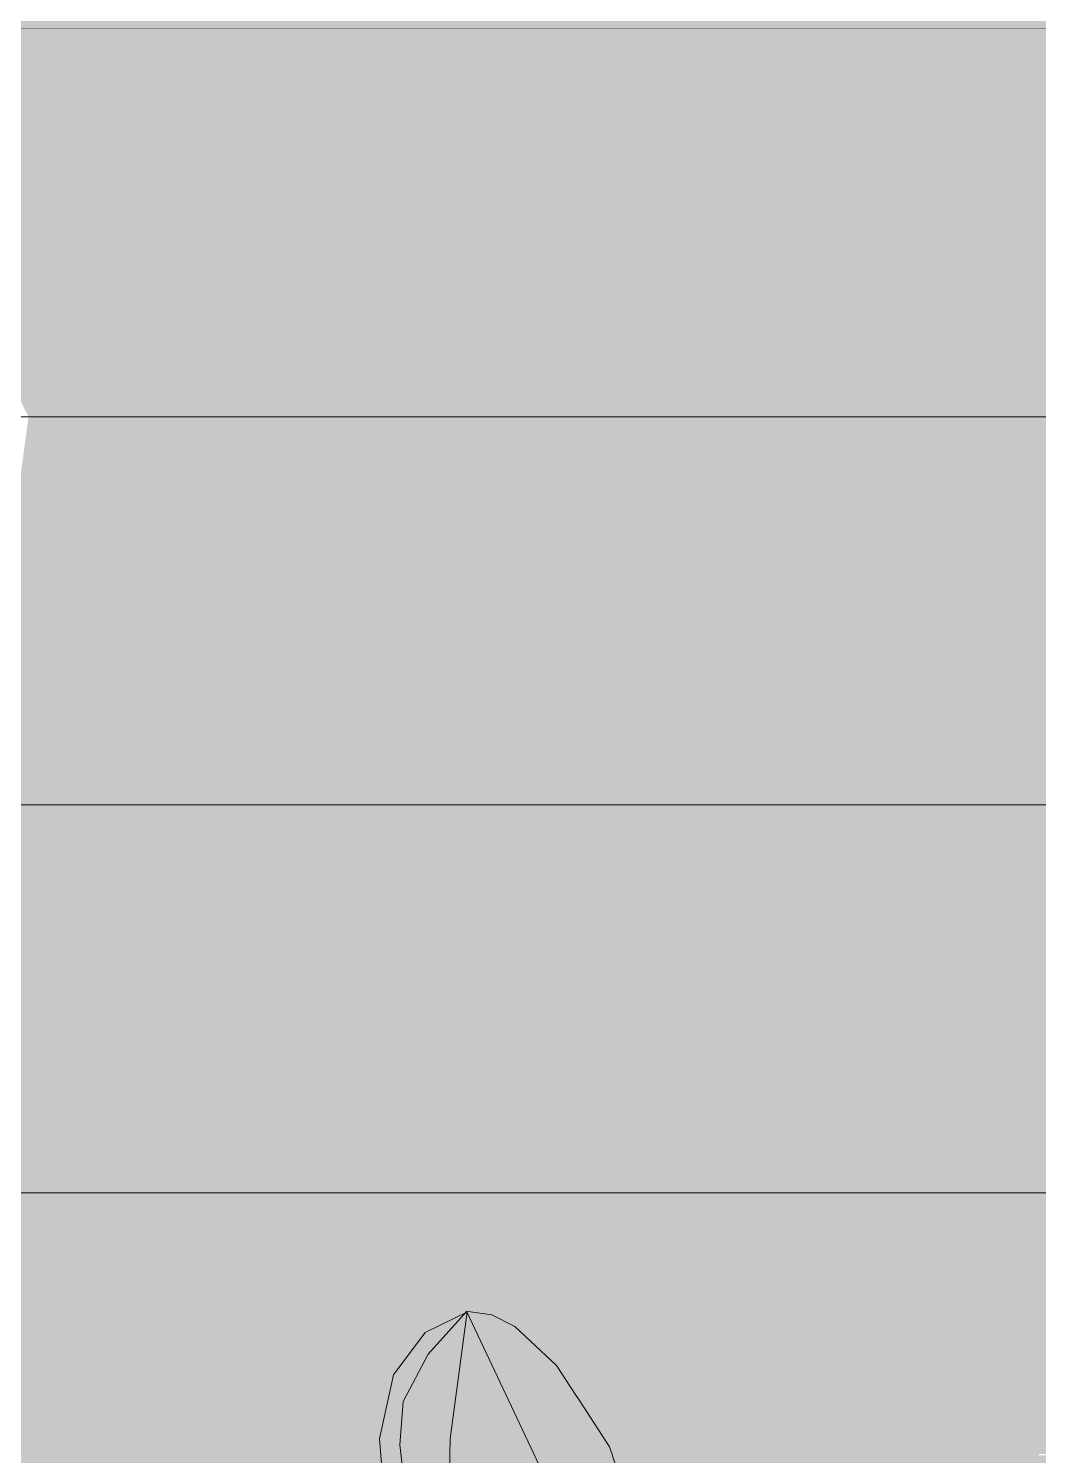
# Model space of a CAD drawing. Header units: centimetres. Extents: x -4381 to 5639, y -3920 to 4826.
# Drawn here: x 165.363 to 166.664, y 7.218 to 9.056 of the extents above; entities that cross this region are included whole.
import ezdxf
from ezdxf.xclip import XClip

# ---------------------------------------------------------------- set-up
doc = ezdxf.new("R2010")
doc.units = ezdxf.units.CM
doc.header["$MEASUREMENT"] = 0
doc.header["$XCLIPFRAME"] = 0
doc.set_wipeout_variables(frame=1)
doc.linetypes.add('Wipeout_Contour', pattern=[100, 0, -100])
for name, color, linetype in [('0- SITE', 7, 'Continuous'), ('Drawing & Figure', 7, 'Continuous'), ('Mur de clôture', 7, 'Continuous'), ('Structural - Bearing', 7, 'Continuous')]:
    doc.layers.add(name, color=color, linetype=linetype)
for name, color, linetype, lineweight in [('0- SITE_Pen_No__1', 7, 'Continuous', 5), ('00-TREES_Pen_No__7', 7, 'Continuous', 5), ('0_Pen_No__2', 8, 'Continuous', 5)]:
    doc.layers.add(name, color=color, linetype=linetype, lineweight=lineweight)
for name, color, linetype, lineweight, true_color in [('0- SITE_Pen_No__178', 7, 'Continuous', 5, 0xbda888), ('0- SITE_Pen_No__184', 7, 'Continuous', 5, 0xc5d295), ('00-TREES_Pen_No__181', 7, 'Continuous', 5, 0xddeaa8), ('00-TREES_Pen_No__184', 7, 'Continuous', 5, 0xc5d295), ('Mur de clôture_Pen_No__178', 7, 'Continuous', 5, 0xbda888), ('MURS CLOTURE_Pen_No__185', 7, 'Continuous', 5, 0xbce39b), ('Structural - Bearing_Pen_No__178', 7, 'Continuous', 5, 0xbda888)]:
    doc.layers.add(name, color=color, linetype=linetype, lineweight=lineweight, true_color=true_color)

# ---------------------------------------------------------------- blocks, each defined once
blk = doc.blocks.new('Drawing_15_15', base_point=(-267.6734, 10.6179))
at = {"color": 254, "linetype": 'Wipeout_Contour', "lineweight": 0, "ltscale": 497.519377}
blk.add_wipeout([(165.7736, 9.0562), (165.5222, 8.5562), (165.6776, 8.5562)], dxfattribs=at).dxf.layer = '0- SITE'
at = {"color": 254, "linetype": 'Wipeout_Contour', "lineweight": 0, "ltscale": 499.919115}
blk.add_wipeout([(166.2787, 9.0562), (166.3838, 8.5562), (166.5241, 8.5562)], dxfattribs=at).dxf.layer = '0- SITE'
at = {"color": 254, "linetype": 'Wipeout_Contour', "lineweight": 0, "ltscale": 500.971906}
blk.add_wipeout([(166.6639, 8.5562), (166.6207, 8.0562), (166.8197, 8.0562)], dxfattribs=at).dxf.layer = '0- SITE'
at = {"color": 254, "linetype": 'Wipeout_Contour', "lineweight": 0, "ltscale": 496.868924}
blk.add_wipeout([(165.4217, 7.2179), (165.6388, 7.2179), (165.5826, 7.5562)], dxfattribs=at).dxf.layer = '0- SITE'
at = {"color": 254, "linetype": 'Wipeout_Contour', "lineweight": 0, "ltscale": 497.875283}
blk.add_wipeout([(165.7326, 7.2179), (165.9497, 7.2179), (165.8727, 7.5562)], dxfattribs=at).dxf.layer = '0- SITE'
at = {"color": 254, "linetype": 'Wipeout_Contour', "lineweight": 0, "ltscale": 498.881241}
blk.add_wipeout([(166.0434, 7.2179), (166.2603, 7.2179), (166.1627, 7.5562)], dxfattribs=at).dxf.layer = '0- SITE'
at = {"color": 254, "linetype": 'Wipeout_Contour', "lineweight": 0, "ltscale": 499.886573}
blk.add_wipeout([(166.354, 7.2179), (166.5707, 7.2179), (166.4524, 7.5562)], dxfattribs=at).dxf.layer = '0- SITE'
at = {"layer": '0- SITE_Pen_No__178', "linetype": 'Continuous', "ltscale": 10}
for points in [[(165.7736, 9.0562), (165.5222, 8.5562), (165.6776, 8.5562)], [(166.2787, 9.0562), (166.3838, 8.5562), (166.5241, 8.5562)]]:
    blk.add_hatch(color=256, dxfattribs=at).paths.add_polyline_path(points)
at = {"layer": '0- SITE_Pen_No__184', "linetype": 'Continuous', "ltscale": 10}
for points in [[(166.6639, 8.5562), (166.6207, 8.0562), (166.8197, 8.0562)], [(165.4217, 7.2179), (165.6388, 7.2179), (165.5826, 7.5562)], [(165.7326, 7.2179), (165.9497, 7.2179), (165.8727, 7.5562)], [(166.0434, 7.2179), (166.2603, 7.2179), (166.1627, 7.5562)], [(166.354, 7.2179), (166.5707, 7.2179), (166.4524, 7.5562)]]:
    blk.add_hatch(color=256, dxfattribs=at).paths.add_polyline_path(points)
at = {"color": 254, "linetype": 'Wipeout_Contour', "lineweight": 0, "ltscale": 662.718697}
blk.add_wipeout([(165.2924, 7.5562), (165.3279, 7.2179), (165.4217, 7.2179), (165.5826, 7.5562)], dxfattribs=at).dxf.layer = '0- SITE'
at = {"layer": '0- SITE_Pen_No__184', "linetype": 'Continuous', "ltscale": 10}
blk.add_hatch(color=256, dxfattribs=at).paths.add_polyline_path([(165.2924, 7.5562), (165.3279, 7.2179), (165.4217, 7.2179), (165.5826, 7.5562)])
at = {"color": 254, "linetype": 'Wipeout_Contour', "lineweight": 0, "ltscale": 663.776705}
blk.add_wipeout([(165.5826, 7.5562), (165.6388, 7.2179), (165.7326, 7.2179), (165.8727, 7.5562)], dxfattribs=at).dxf.layer = '0- SITE'
at = {"layer": '0- SITE_Pen_No__184', "linetype": 'Continuous', "ltscale": 10}
blk.add_hatch(color=256, dxfattribs=at).paths.add_polyline_path([(165.5826, 7.5562), (165.6388, 7.2179), (165.7326, 7.2179), (165.8727, 7.5562)])
at = {"color": 254, "linetype": 'Wipeout_Contour', "lineweight": 0, "ltscale": 496.827232}
blk.add_wipeout([(165.4391, 8.0562), (165.2924, 7.5562), (165.5826, 7.5562)], dxfattribs=at).dxf.layer = '0- SITE'
at = {"color": 254, "linetype": 'Wipeout_Contour', "lineweight": 0, "ltscale": 664.834414}
blk.add_wipeout([(165.8727, 7.5562), (165.9497, 7.2179), (166.0434, 7.2179), (166.1627, 7.5562)], dxfattribs=at).dxf.layer = '0- SITE'
at = {"layer": '0- SITE_Pen_No__178', "linetype": 'Continuous', "ltscale": 10}
blk.add_hatch(color=256, dxfattribs=at).paths.add_polyline_path([(165.4391, 8.0562), (165.2924, 7.5562), (165.5826, 7.5562)])
at = {"layer": '0- SITE_Pen_No__184', "linetype": 'Continuous', "ltscale": 10}
blk.add_hatch(color=256, dxfattribs=at).paths.add_polyline_path([(165.8727, 7.5562), (165.9497, 7.2179), (166.0434, 7.2179), (166.1627, 7.5562)])
at = {"color": 254, "linetype": 'Wipeout_Contour', "lineweight": 0, "ltscale": 497.096598}
blk.add_wipeout([(165.2924, 7.5562), (165.4391, 8.0562), (165.2953, 8.0562)], dxfattribs=at).dxf.layer = '0- SITE'
at = {"color": 254, "linetype": 'Wipeout_Contour', "lineweight": 0, "ltscale": 497.701404}
blk.add_wipeout([(165.7274, 8.0562), (165.5826, 7.5562), (165.8727, 7.5562)], dxfattribs=at).dxf.layer = '0- SITE'
at = {"color": 254, "linetype": 'Wipeout_Contour', "lineweight": 0, "ltscale": 665.891241}
blk.add_wipeout([(166.1627, 7.5562), (166.2603, 7.2179), (166.354, 7.2179), (166.4524, 7.5562)], dxfattribs=at).dxf.layer = '0- SITE'
at = {"layer": '0- SITE_Pen_No__178', "linetype": 'Continuous', "ltscale": 10}
for points in [[(165.2924, 7.5562), (165.4391, 8.0562), (165.2953, 8.0562)], [(165.7274, 8.0562), (165.5826, 7.5562), (165.8727, 7.5562)]]:
    blk.add_hatch(color=256, dxfattribs=at).paths.add_polyline_path(points)
at = {"layer": '0- SITE_Pen_No__184', "linetype": 'Continuous', "ltscale": 10}
blk.add_hatch(color=256, dxfattribs=at).paths.add_polyline_path([(166.1627, 7.5562), (166.2603, 7.2179), (166.354, 7.2179), (166.4524, 7.5562)])
at = {"color": 254, "linetype": 'Wipeout_Contour', "lineweight": 0, "ltscale": 496.69877}
blk.add_wipeout([(165.5826, 7.5562), (165.5832, 8.0562), (165.4391, 8.0562)], dxfattribs=at).dxf.layer = '0- SITE'
at = {"color": 254, "linetype": 'Wipeout_Contour', "lineweight": 0, "ltscale": 498.384136}
blk.add_wipeout([(166.0937, 8.0562), (165.8727, 7.5562), (166.1627, 7.5562)], dxfattribs=at).dxf.layer = '0- SITE'
at = {"color": 254, "linetype": 'Wipeout_Contour', "lineweight": 0, "ltscale": 666.946602}
blk.add_wipeout([(166.4524, 7.5562), (166.5707, 7.2179), (166.6642, 7.2179), (166.7418, 7.5562)], dxfattribs=at).dxf.layer = '0- SITE'
at = {"layer": '0- SITE_Pen_No__178', "linetype": 'Continuous', "ltscale": 10}
blk.add_hatch(color=256, dxfattribs=at).paths.add_polyline_path([(165.5826, 7.5562), (165.5832, 8.0562), (165.4391, 8.0562)])
at = {"layer": '0- SITE_Pen_No__184', "linetype": 'Continuous', "ltscale": 10}
for points in [[(166.0937, 8.0562), (165.8727, 7.5562), (166.1627, 7.5562)], [(166.4524, 7.5562), (166.5707, 7.2179), (166.6642, 7.2179), (166.7418, 7.5562)]]:
    blk.add_hatch(color=256, dxfattribs=at).paths.add_polyline_path(points)
at = {"color": 254, "linetype": 'Wipeout_Contour', "lineweight": 0, "ltscale": 497.977165}
blk.add_wipeout([(165.5826, 7.5562), (165.7274, 8.0562), (165.5832, 8.0562)], dxfattribs=at).dxf.layer = '0- SITE'
at = {"color": 254, "linetype": 'Wipeout_Contour', "lineweight": 0, "ltscale": 499.512851}
blk.add_wipeout([(166.2773, 8.0562), (166.1627, 7.5562), (166.4524, 7.5562)], dxfattribs=at).dxf.layer = '0- SITE'
at = {"color": 254, "linetype": 'Wipeout_Contour', "lineweight": 0, "ltscale": 827.532646}
blk.add_wipeout([(163.684, 7.2179), (163.684, 5.1062), (166.684, 5.1062), (166.684, 6.5286), (166.684, 7.2179)], dxfattribs=at).dxf.layer = 'Mur de clôture'
at = {"layer": '0- SITE_Pen_No__178', "linetype": 'Continuous', "ltscale": 10}
blk.add_hatch(color=256, dxfattribs=at).paths.add_polyline_path([(165.5826, 7.5562), (165.7274, 8.0562), (165.5832, 8.0562)])
at = {"layer": '0- SITE_Pen_No__184', "linetype": 'Continuous', "ltscale": 10}
blk.add_hatch(color=256, dxfattribs=at).paths.add_polyline_path([(166.2773, 8.0562), (166.1627, 7.5562), (166.4524, 7.5562)])
at = {"layer": 'Mur de clôture_Pen_No__178', "linetype": 'Continuous', "ltscale": 10}
blk.add_hatch(color=256, dxfattribs=at).paths.add_polyline_path([(163.684, 7.2179), (163.684, 5.1062), (166.684, 5.1062), (166.684, 6.5286), (166.684, 7.2179)])
at = {"layer": 'MURS CLOTURE_Pen_No__185', "linetype": 'Continuous', "lineweight": 0, "ltscale": 10, "true_color": 0xdde6d4}
blk.add_hatch(color=254, dxfattribs=at).paths.add_polyline_path([(165.5851, 7.09), (165.5911, 7.0569), (165.5939, 7.0312), (165.6038, 6.9971), (165.6279, 6.9514), (165.6362, 6.9157), (165.6418, 6.8794), (165.6561, 6.8355), (165.667, 6.7928), (165.6803, 6.7695), (165.7004, 6.7557), (165.7193, 6.7463), (165.7517, 6.728), (165.8165, 6.7029), (165.8527, 6.6941), (165.8638, 6.6856), (165.8788, 6.6707), (165.8871, 6.6514), (165.9029, 6.4561), (165.9353, 6.055), (165.9615, 5.7312), (165.979, 5.4617), (165.8527, 5.1062), (166.3131, 5.1062), (166.322, 5.1352), (166.3335, 5.351), (166.3443, 5.5669), (166.3552, 5.7634), (166.356, 5.8135), (166.3102, 6.0766), (166.2703, 6.2242), (166.2497, 6.3385), (166.2766, 6.3528), (166.3205, 6.3771), (166.3926, 6.4286), (166.4221, 6.4753), (166.4399, 6.5698), (166.4429, 6.6806), (166.4422, 6.8544), (166.4178, 6.8949), (166.3823, 6.9053), (166.3348, 6.8947), (166.3148, 6.8547), (166.3268, 6.7608), (166.3211, 6.6538), (166.294, 6.5593), (166.2564, 6.5175), (166.2223, 6.5087), (166.2095, 6.5643), (166.1948, 6.6677), (166.1817, 6.8174), (166.1719, 6.9651), (166.154, 7.0978), (166.1139, 7.1835), (166.0819, 7.2818), (166.0349, 7.343), (165.9627, 7.398), (165.9274, 7.4031), (165.8618, 7.3645), (165.8268, 7.3077), (165.8174, 7.1927), (165.8392, 7.0026), (165.8401, 6.9977), (165.8546, 6.8437), (165.8312, 6.8419), (165.7725, 6.8692), (165.7464, 6.9273), (165.72, 6.9796), (165.7055, 7.0469), (165.699, 7.1079), (165.6914, 7.1314), (165.6687, 7.1523), (165.6307, 7.1522), (165.5985, 7.1352), (165.5907, 7.1246)])
at = {"layer": '0- SITE_Pen_No__1', "linetype": 'Continuous', "ltscale": 10}
blk.add_line((165.2924, 7.5562), (165.5826, 7.5562), dxfattribs=at)
at = {"layer": '00-TREES_Pen_No__7', "linetype": 'Continuous', "ltscale": 10, "flags": 128}
for points in [[(166.1499, 7.116), (166.1112, 7.2289), (166.0429, 7.334), (165.9892, 7.3839), (165.9596, 7.3991), (165.9293, 7.4032), (165.8739, 7.3764), (165.8328, 7.3219), (165.815, 7.2394), (165.8219, 7.1543)], [(165.9275, 7.404), (165.8777, 7.3485), (165.8456, 7.2874), (165.8412, 7.2317), (165.8478, 7.1729), (165.8907, 6.7281), (165.9073, 6.5459), (165.9388, 6.3646), (165.9934, 6.1763), (166.0327, 5.9875), (166.0312, 5.8518), (166.0172, 5.7148), (165.9959, 5.457), (165.981, 5.2943)], [(166.0343, 5.3595), (166.0714, 5.7978), (166.0808, 5.9867), (166.076, 6.0801), (166.0599, 6.1714), (165.9644, 6.4552), (165.9482, 6.6178), (165.9425, 6.7834), (165.9024, 7.0766), (165.9061, 7.2394), (165.9281, 7.4031)], [(165.9274, 7.4031), (166.0208, 7.2055), (166.0484, 7.1012), (166.0637, 6.9936), (166.0878, 6.5219), (166.1582, 6.1438), (166.17, 5.9108), (166.1586, 5.6764), (166.1348, 5.3328)]]:
    blk.add_lwpolyline(points, dxfattribs=at)
at = {"color": 254, "linetype": 'Wipeout_Contour', "lineweight": 0, "ltscale": 497.567761}
blk.add_wipeout([(165.8727, 7.5562), (165.8716, 8.0562), (165.7274, 8.0562)], dxfattribs=at).dxf.layer = '0- SITE'
at = {"color": 254, "linetype": 'Wipeout_Contour', "lineweight": 0, "ltscale": 500.248673}
blk.add_wipeout([(166.6207, 8.0562), (166.4524, 7.5562), (166.7418, 7.5562)], dxfattribs=at).dxf.layer = '0- SITE'
at = {"layer": '0- SITE_Pen_No__178', "linetype": 'Continuous', "ltscale": 10}
blk.add_hatch(color=256, dxfattribs=at).paths.add_polyline_path([(165.8727, 7.5562), (165.8716, 8.0562), (165.7274, 8.0562)])
at = {"layer": '0- SITE_Pen_No__184', "linetype": 'Continuous', "ltscale": 10}
blk.add_hatch(color=256, dxfattribs=at).paths.add_polyline_path([(166.6207, 8.0562), (166.4524, 7.5562), (166.7418, 7.5562)])
at = {"color": 254, "linetype": 'Wipeout_Contour', "lineweight": 0, "ltscale": 497.421996}
blk.add_wipeout([(165.6776, 8.5562), (165.5832, 8.0562), (165.7274, 8.0562)], dxfattribs=at).dxf.layer = '0- SITE'
at = {"color": 254, "linetype": 'Wipeout_Contour', "lineweight": 0, "ltscale": 498.9203}
blk.add_wipeout([(165.8727, 7.5562), (166.0937, 8.0562), (165.8716, 8.0562)], dxfattribs=at).dxf.layer = '0- SITE'
at = {"layer": '0- SITE_Pen_No__178', "linetype": 'Continuous', "ltscale": 10}
blk.add_hatch(color=256, dxfattribs=at).paths.add_polyline_path([(165.8727, 7.5562), (166.0937, 8.0562), (165.8716, 8.0562)])
at = {"layer": '0- SITE_Pen_No__184', "linetype": 'Continuous', "ltscale": 10}
blk.add_hatch(color=256, dxfattribs=at).paths.add_polyline_path([(165.6776, 8.5562), (165.5832, 8.0562), (165.7274, 8.0562)])
at = {"layer": '0- SITE_Pen_No__1', "linetype": 'Continuous', "ltscale": 10}
blk.add_line((165.5826, 7.5562), (165.8727, 7.5562), dxfattribs=at)
at = {"color": 254, "linetype": 'Wipeout_Contour', "lineweight": 0, "ltscale": 497.057282}
blk.add_wipeout([(165.5222, 8.5562), (165.4391, 8.0562), (165.5832, 8.0562)], dxfattribs=at).dxf.layer = '0- SITE'
at = {"color": 254, "linetype": 'Wipeout_Contour', "lineweight": 0, "ltscale": 499.24471}
blk.add_wipeout([(166.1627, 7.5562), (166.2773, 8.0562), (166.0937, 8.0562)], dxfattribs=at).dxf.layer = '0- SITE'
at = {"layer": '0- SITE_Pen_No__184', "linetype": 'Continuous', "ltscale": 10}
for points in [[(165.5222, 8.5562), (165.4391, 8.0562), (165.5832, 8.0562)], [(166.1627, 7.5562), (166.2773, 8.0562), (166.0937, 8.0562)]]:
    blk.add_hatch(color=256, dxfattribs=at).paths.add_polyline_path(points)
at = {"layer": '0- SITE_Pen_No__1', "linetype": 'Continuous', "ltscale": 10}
blk.add_line((165.8727, 7.5562), (166.1627, 7.5562), dxfattribs=at)
at = {"color": 254, "linetype": 'Wipeout_Contour', "lineweight": 0, "ltscale": 496.718131}
blk.add_wipeout([(165.3627, 8.5562), (165.2953, 8.0562), (165.4391, 8.0562)], dxfattribs=at).dxf.layer = '0- SITE'
at = {"color": 254, "linetype": 'Wipeout_Contour', "lineweight": 0, "ltscale": 498.294555}
blk.add_wipeout([(166.0515, 8.5562), (165.8716, 8.0562), (166.0937, 8.0562)], dxfattribs=at).dxf.layer = '0- SITE'
at = {"color": 254, "linetype": 'Wipeout_Contour', "lineweight": 0, "ltscale": 499.28444}
blk.add_wipeout([(166.4524, 7.5562), (166.4491, 8.0562), (166.2773, 8.0562)], dxfattribs=at).dxf.layer = '0- SITE'
at = {"layer": '0- SITE_Pen_No__184', "linetype": 'Continuous', "ltscale": 10}
for points in [[(165.3627, 8.5562), (165.2953, 8.0562), (165.4391, 8.0562)], [(166.0515, 8.5562), (165.8716, 8.0562), (166.0937, 8.0562)], [(166.4524, 7.5562), (166.4491, 8.0562), (166.2773, 8.0562)]]:
    blk.add_hatch(color=256, dxfattribs=at).paths.add_polyline_path(points)
at = {"color": 254, "linetype": 'Wipeout_Contour', "lineweight": 0, "ltscale": 497.629205}
blk.add_wipeout([(165.8598, 8.5562), (165.7274, 8.0562), (165.8716, 8.0562)], dxfattribs=at).dxf.layer = '0- SITE'
at = {"color": 254, "linetype": 'Wipeout_Contour', "lineweight": 0, "ltscale": 498.888035}
blk.add_wipeout([(166.243, 8.5562), (166.0937, 8.0562), (166.2773, 8.0562)], dxfattribs=at).dxf.layer = '0- SITE'
at = {"color": 254, "linetype": 'Wipeout_Contour', "lineweight": 0, "ltscale": 500.588065}
blk.add_wipeout([(166.4524, 7.5562), (166.6207, 8.0562), (166.4491, 8.0562)], dxfattribs=at).dxf.layer = '0- SITE'
at = {"layer": '0- SITE_Pen_No__184', "linetype": 'Continuous', "ltscale": 10}
for points in [[(165.8598, 8.5562), (165.7274, 8.0562), (165.8716, 8.0562)], [(166.243, 8.5562), (166.0937, 8.0562), (166.2773, 8.0562)], [(166.4524, 7.5562), (166.6207, 8.0562), (166.4491, 8.0562)]]:
    blk.add_hatch(color=256, dxfattribs=at).paths.add_polyline_path(points)
at = {"layer": '0- SITE_Pen_No__1', "linetype": 'Continuous', "ltscale": 10}
blk.add_line((166.1627, 7.5562), (166.4524, 7.5562), dxfattribs=at)
at = {"color": 254, "linetype": 'Wipeout_Contour', "lineweight": 0, "ltscale": 497.434688}
blk.add_wipeout([(165.7736, 9.0562), (165.3627, 8.5562), (165.5222, 8.5562)], dxfattribs=at).dxf.layer = '0- SITE'
at = {"color": 254, "linetype": 'Wipeout_Contour', "lineweight": 0, "ltscale": 499.576626}
blk.add_wipeout([(166.3838, 8.5562), (166.2773, 8.0562), (166.4491, 8.0562)], dxfattribs=at).dxf.layer = '0- SITE'
at = {"color": 254, "linetype": 'Wipeout_Contour', "lineweight": 0, "ltscale": 500.658634}
blk.add_wipeout([(166.7418, 7.5562), (166.8197, 8.0562), (166.6207, 8.0562)], dxfattribs=at).dxf.layer = '0- SITE'
at = {"layer": '0- SITE_Pen_No__178', "linetype": 'Continuous', "ltscale": 10}
blk.add_hatch(color=256, dxfattribs=at).paths.add_polyline_path([(165.7736, 9.0562), (165.3627, 8.5562), (165.5222, 8.5562)])
at = {"layer": '0- SITE_Pen_No__184', "linetype": 'Continuous', "ltscale": 10}
for points in [[(166.3838, 8.5562), (166.2773, 8.0562), (166.4491, 8.0562)], [(166.7418, 7.5562), (166.8197, 8.0562), (166.6207, 8.0562)]]:
    blk.add_hatch(color=256, dxfattribs=at).paths.add_polyline_path(points)
at = {"layer": '0- SITE_Pen_No__1', "linetype": 'Continuous', "ltscale": 10}
blk.add_line((166.4524, 7.5562), (166.7418, 7.5562), dxfattribs=at)
at = {"color": 254, "linetype": 'Wipeout_Contour', "lineweight": 0, "ltscale": 497.94749}
blk.add_wipeout([(165.7736, 9.0562), (165.6776, 8.5562), (165.8598, 8.5562)], dxfattribs=at).dxf.layer = '0- SITE'
at = {"color": 254, "linetype": 'Wipeout_Contour', "lineweight": 0, "ltscale": 499.812862}
blk.add_wipeout([(166.2787, 9.0562), (166.243, 8.5562), (166.3838, 8.5562)], dxfattribs=at).dxf.layer = '0- SITE'
at = {"color": 254, "linetype": 'Wipeout_Contour', "lineweight": 0, "ltscale": 497.00935}
blk.add_wipeout([(165.4391, 8.0562), (165.5222, 8.5562), (165.3627, 8.5562)], dxfattribs=at).dxf.layer = '0- SITE'
at = {"color": 254, "linetype": 'Wipeout_Contour', "lineweight": 0, "ltscale": 500.242251}
blk.add_wipeout([(166.5241, 8.5562), (166.4491, 8.0562), (166.6207, 8.0562)], dxfattribs=at).dxf.layer = '0- SITE'
at = {"layer": '0- SITE_Pen_No__178', "linetype": 'Continuous', "ltscale": 10}
for points in [[(165.7736, 9.0562), (165.6776, 8.5562), (165.8598, 8.5562)], [(166.2787, 9.0562), (166.243, 8.5562), (166.3838, 8.5562)]]:
    blk.add_hatch(color=256, dxfattribs=at).paths.add_polyline_path(points)
at = {"layer": '0- SITE_Pen_No__184', "linetype": 'Continuous', "ltscale": 10}
for points in [[(165.4391, 8.0562), (165.5222, 8.5562), (165.3627, 8.5562)], [(166.5241, 8.5562), (166.4491, 8.0562), (166.6207, 8.0562)]]:
    blk.add_hatch(color=256, dxfattribs=at).paths.add_polyline_path(points)
at = {"layer": '0- SITE_Pen_No__1', "linetype": 'Continuous', "ltscale": 10}
blk.add_line((165.2953, 8.0562), (165.4391, 8.0562), dxfattribs=at)
at = {"color": 254, "linetype": 'Wipeout_Contour', "lineweight": 0, "ltscale": 499.990187}
blk.add_wipeout([(166.2787, 9.0562), (166.5241, 8.5562), (166.6639, 8.5562)], dxfattribs=at).dxf.layer = '0- SITE'
at = {"color": 254, "linetype": 'Wipeout_Contour', "lineweight": 0, "ltscale": 497.554487}
blk.add_wipeout([(165.5832, 8.0562), (165.6776, 8.5562), (165.5222, 8.5562)], dxfattribs=at).dxf.layer = '0- SITE'
at = {"layer": '0- SITE_Pen_No__178', "linetype": 'Continuous', "ltscale": 10}
blk.add_hatch(color=256, dxfattribs=at).paths.add_polyline_path([(166.2787, 9.0562), (166.5241, 8.5562), (166.6639, 8.5562)])
at = {"layer": '0- SITE_Pen_No__184', "linetype": 'Continuous', "ltscale": 10}
blk.add_hatch(color=256, dxfattribs=at).paths.add_polyline_path([(165.5832, 8.0562), (165.6776, 8.5562), (165.5222, 8.5562)])
at = {"layer": '0- SITE_Pen_No__1', "linetype": 'Continuous', "ltscale": 10}
blk.add_line((165.4391, 8.0562), (165.5832, 8.0562), dxfattribs=at)
at = {"color": 254, "linetype": 'Wipeout_Contour', "lineweight": 0, "ltscale": 500.171216}
blk.add_wipeout([(166.2787, 9.0562), (166.6639, 8.5562), (166.803, 8.5562)], dxfattribs=at).dxf.layer = '0- SITE'
at = {"color": 254, "linetype": 'Wipeout_Contour', "lineweight": 0, "ltscale": 498.155001}
blk.add_wipeout([(165.7274, 8.0562), (165.8598, 8.5562), (165.6776, 8.5562)], dxfattribs=at).dxf.layer = '0- SITE'
at = {"layer": '0- SITE_Pen_No__184', "linetype": 'Continuous', "ltscale": 10}
for points in [[(166.2787, 9.0562), (166.6639, 8.5562), (166.803, 8.5562)], [(165.7274, 8.0562), (165.8598, 8.5562), (165.6776, 8.5562)]]:
    blk.add_hatch(color=256, dxfattribs=at).paths.add_polyline_path(points)
at = {"layer": '0- SITE_Pen_No__1', "linetype": 'Continuous', "ltscale": 10}
blk.add_line((165.5832, 8.0562), (165.7274, 8.0562), dxfattribs=at)
at = {"color": 254, "linetype": 'Wipeout_Contour', "lineweight": 0, "ltscale": 498.883742}
blk.add_wipeout([(165.8716, 8.0562), (166.0515, 8.5562), (165.8598, 8.5562)], dxfattribs=at).dxf.layer = '0- SITE'
at = {"layer": '0- SITE_Pen_No__184', "linetype": 'Continuous', "ltscale": 10}
blk.add_hatch(color=256, dxfattribs=at).paths.add_polyline_path([(165.8716, 8.0562), (166.0515, 8.5562), (165.8598, 8.5562)])
at = {"layer": '0- SITE_Pen_No__1', "linetype": 'Continuous', "ltscale": 10}
blk.add_line((165.7274, 8.0562), (165.8716, 8.0562), dxfattribs=at)
at = {"color": 254, "linetype": 'Wipeout_Contour', "lineweight": 0, "ltscale": 499.329658}
blk.add_wipeout([(166.0937, 8.0562), (166.243, 8.5562), (166.0515, 8.5562)], dxfattribs=at).dxf.layer = '0- SITE'
at = {"layer": '0- SITE_Pen_No__184', "linetype": 'Continuous', "ltscale": 10}
blk.add_hatch(color=256, dxfattribs=at).paths.add_polyline_path([(166.0937, 8.0562), (166.243, 8.5562), (166.0515, 8.5562)])
at = {"layer": '0- SITE_Pen_No__1', "linetype": 'Continuous', "ltscale": 10}
blk.add_line((165.8716, 8.0562), (166.0937, 8.0562), dxfattribs=at)
at = {"color": 254, "linetype": 'Wipeout_Contour', "lineweight": 0, "ltscale": 498.537496}
blk.add_wipeout([(165.7736, 9.0562), (165.8598, 8.5562), (166.0515, 8.5562)], dxfattribs=at).dxf.layer = '0- SITE'
at = {"color": 254, "linetype": 'Wipeout_Contour', "lineweight": 0, "ltscale": 499.821418}
blk.add_wipeout([(166.2773, 8.0562), (166.3838, 8.5562), (166.243, 8.5562)], dxfattribs=at).dxf.layer = '0- SITE'
at = {"layer": '0- SITE_Pen_No__178', "linetype": 'Continuous', "ltscale": 10}
blk.add_hatch(color=256, dxfattribs=at).paths.add_polyline_path([(165.7736, 9.0562), (165.8598, 8.5562), (166.0515, 8.5562)])
at = {"layer": '0- SITE_Pen_No__184', "linetype": 'Continuous', "ltscale": 10}
blk.add_hatch(color=256, dxfattribs=at).paths.add_polyline_path([(166.2773, 8.0562), (166.3838, 8.5562), (166.243, 8.5562)])
at = {"layer": '0- SITE_Pen_No__1', "linetype": 'Continuous', "ltscale": 10}
blk.add_line((166.0937, 8.0562), (166.2773, 8.0562), dxfattribs=at)
at = {"color": 254, "linetype": 'Wipeout_Contour', "lineweight": 0, "ltscale": 498.638469}
blk.add_wipeout([(165.7736, 9.0562), (166.0515, 8.5562), (166.243, 8.5562)], dxfattribs=at).dxf.layer = '0- SITE'
at = {"color": 254, "linetype": 'Wipeout_Contour', "lineweight": 0, "ltscale": 500.052378}
blk.add_wipeout([(166.4491, 8.0562), (166.5241, 8.5562), (166.3838, 8.5562)], dxfattribs=at).dxf.layer = '0- SITE'
at = {"layer": '0- SITE_Pen_No__178', "linetype": 'Continuous', "ltscale": 10}
blk.add_hatch(color=256, dxfattribs=at).paths.add_polyline_path([(165.7736, 9.0562), (166.0515, 8.5562), (166.243, 8.5562)])
at = {"layer": '0- SITE_Pen_No__184', "linetype": 'Continuous', "ltscale": 10}
blk.add_hatch(color=256, dxfattribs=at).paths.add_polyline_path([(166.4491, 8.0562), (166.5241, 8.5562), (166.3838, 8.5562)])
at = {"layer": '0- SITE_Pen_No__1', "linetype": 'Continuous', "ltscale": 10}
blk.add_line((166.2773, 8.0562), (166.4491, 8.0562), dxfattribs=at)
at = {"color": 254, "linetype": 'Wipeout_Contour', "lineweight": 0, "ltscale": 497.09721}
blk.add_wipeout([(165.3627, 8.5562), (165.7736, 9.0562), (165.1034, 9.0562)], dxfattribs=at).dxf.layer = '0- SITE'
at = {"color": 254, "linetype": 'Wipeout_Contour', "lineweight": 0, "ltscale": 500.278085}
blk.add_wipeout([(166.6207, 8.0562), (166.6639, 8.5562), (166.5241, 8.5562)], dxfattribs=at).dxf.layer = '0- SITE'
at = {"layer": '0- SITE_Pen_No__178', "linetype": 'Continuous', "ltscale": 10}
blk.add_hatch(color=256, dxfattribs=at).paths.add_polyline_path([(165.3627, 8.5562), (165.7736, 9.0562), (165.1034, 9.0562)])
at = {"layer": '0- SITE_Pen_No__184', "linetype": 'Continuous', "ltscale": 10}
blk.add_hatch(color=256, dxfattribs=at).paths.add_polyline_path([(166.6207, 8.0562), (166.6639, 8.5562), (166.5241, 8.5562)])
at = {"layer": '0- SITE_Pen_No__1', "linetype": 'Continuous', "ltscale": 10}
for p, q in [((165.1809, 8.5562), (165.3627, 8.5562)), ((165.3627, 8.5562), (165.5222, 8.5562)), ((165.5222, 8.5562), (165.6776, 8.5562)), ((166.4491, 8.0562), (166.6207, 8.0562))]:
    blk.add_line(p, q, dxfattribs=at)
at = {"color": 254, "linetype": 'Wipeout_Contour', "lineweight": 0, "ltscale": 500.55366}
blk.add_wipeout([(166.8197, 8.0562), (166.803, 8.5562), (166.6639, 8.5562)], dxfattribs=at).dxf.layer = '0- SITE'
at = {"layer": '0- SITE_Pen_No__184', "linetype": 'Continuous', "ltscale": 10}
blk.add_hatch(color=256, dxfattribs=at).paths.add_polyline_path([(166.8197, 8.0562), (166.803, 8.5562), (166.6639, 8.5562)])
at = {"layer": '0- SITE_Pen_No__1', "linetype": 'Continuous', "ltscale": 10}
blk.add_line((166.6207, 8.0562), (166.8197, 8.0562), dxfattribs=at)
at = {"color": 254, "linetype": 'Wipeout_Contour', "lineweight": 0, "ltscale": 500.636731}
blk.add_wipeout([(167.0634, 8.5562), (166.2787, 9.0562), (166.803, 8.5562)], dxfattribs=at).dxf.layer = '0- SITE'
at = {"layer": '0- SITE_Pen_No__184', "linetype": 'Continuous', "ltscale": 10}
blk.add_hatch(color=256, dxfattribs=at).paths.add_polyline_path([(167.0634, 8.5562), (166.2787, 9.0562), (166.803, 8.5562)])
at = {"color": 254, "linetype": 'Wipeout_Contour', "lineweight": 0, "ltscale": 498.607984}
blk.add_wipeout([(166.243, 8.5562), (166.2787, 9.0562), (165.7736, 9.0562)], dxfattribs=at).dxf.layer = '0- SITE'
at = {"layer": '0- SITE_Pen_No__178', "linetype": 'Continuous', "ltscale": 10}
blk.add_hatch(color=256, dxfattribs=at).paths.add_polyline_path([(166.243, 8.5562), (166.2787, 9.0562), (165.7736, 9.0562)])
at = {"layer": '0- SITE_Pen_No__1', "linetype": 'Continuous', "ltscale": 10}
for p, q in [((165.1034, 9.0562), (165.7736, 9.0562)), ((165.6776, 8.5562), (165.8598, 8.5562)), ((165.8598, 8.5562), (166.0515, 8.5562)), ((166.0515, 8.5562), (166.243, 8.5562))]:
    blk.add_line(p, q, dxfattribs=at)
at = {"color": 254, "linetype": 'Wipeout_Contour', "lineweight": 0, "ltscale": 500.704129}
blk.add_wipeout([(166.2787, 9.0562), (167.0634, 8.5562), (166.8457, 9.0562)], dxfattribs=at).dxf.layer = '0- SITE'
at = {"layer": '0- SITE_Pen_No__184', "linetype": 'Continuous', "ltscale": 10}
blk.add_hatch(color=256, dxfattribs=at).paths.add_polyline_path([(166.2787, 9.0562), (167.0634, 8.5562), (166.8457, 9.0562)])
at = {"layer": '0- SITE_Pen_No__1', "linetype": 'Continuous', "ltscale": 10}
for p, q in [((165.7736, 9.0562), (166.2787, 9.0562)), ((166.2787, 9.0562), (166.8457, 9.0562)), ((166.243, 8.5562), (166.3838, 8.5562)), ((166.3838, 8.5562), (166.5241, 8.5562)), ((166.5241, 8.5562), (166.6639, 8.5562)), ((166.6639, 8.5562), (166.803, 8.5562))]:
    blk.add_line(p, q, dxfattribs=at)
at = {"color": 254, "linetype": 'Wipeout_Contour', "lineweight": 0, "ltscale": 1983.035563}
blk.add_wipeout([(159.0853, 9.5179), (159.3853, 9.5179), (159.3853, 8.0562), (160.8549, 8.0562), (162.0871, 8.5562), (163.0371, 9.0562), (169.7946, 9.0562), (171.2353, 8.8526), (171.2353, 10.1144), (172.0353, 10.1144), (172.0353, 10.3179), (159.0853, 10.3179)], dxfattribs=at).dxf.layer = 'Structural - Bearing'
at = {"layer": '00-TREES_Pen_No__181', "linetype": 'Continuous', "ltscale": 10}
blk.add_hatch(color=256, dxfattribs=at).paths.add_polyline_path([(168.0756, 7.2197), (168.0759, 7.2306), (168.014, 7.2618), (168.0382, 7.3237), (168.0618, 7.4525), (168.0065, 7.5454), (167.9986, 7.6493), (167.9979, 7.7427), (167.9604, 7.8041), (167.9232, 7.8285), (167.8981, 7.8829), (167.8729, 7.9514), (167.836, 7.9388), (167.7443, 7.9433), (167.6821, 8.0169), (167.4971, 8.0101), (167.5458, 8.0968), (167.7187, 8.0665), (167.7979, 8.0794), (167.822, 8.1483), (167.8655, 8.2156), (167.9327, 8.1862), (167.9569, 8.2481), (167.8896, 8.2969), (167.8769, 8.3461), (167.8815, 8.4325), (167.851, 8.4992), (167.7769, 8.5057), (167.708, 8.5298), (167.702, 8.6284), (167.5542, 8.5955), (167.6028, 8.6946), (167.534, 8.7064), (167.4176, 8.7178), (167.306, 8.798), (167.2076, 8.7532), (167.0968, 8.7276), (167.1697, 8.8762), (167.0759, 8.9319), (166.9456, 8.9115), (166.7971, 8.979), (166.6733, 9.0327), (166.5945, 8.9704), (166.5263, 8.9152), (166.4838, 8.9325), (166.4149, 8.9637), (166.3481, 8.9438), (166.2056, 8.9127), (166.1633, 8.9177), (166.07, 8.8993), (165.9595, 8.8421), (165.918, 8.7378), (165.912, 8.6074), (165.9565, 8.5408), (165.9994, 8.4671), (166.0313, 8.4427), (165.9205, 8.4171), (165.8519, 8.4043), (165.7727, 8.3966), (165.6992, 8.322), (165.6507, 8.2177), (165.6884, 8.1316), (165.689, 8.0506), (165.6702, 7.9764), (165.7519, 7.8978), (165.7892, 7.8611), (165.7329, 7.8483), (165.6534, 7.8724), (165.5846, 7.8841), (165.5299, 7.8961), (165.4985, 7.8588), (165.5487, 7.7411), (165.5563, 7.6795), (165.5568, 7.6179), (165.5207, 7.4943), (165.5023, 7.3708), (165.5277, 7.2793), (165.5966, 7.2605), (165.6272, 7.2197)])
at = {"layer": '00-TREES_Pen_No__184', "linetype": 'Continuous', "lineweight": 0, "ltscale": 10, "true_color": 0x939d6f}
blk.add_hatch(color=55, dxfattribs=at).paths.add_polyline_path([(166.3458, 7.427), (166.3636, 7.3575), (166.4153, 7.3574), (166.449, 7.3058), (166.3974, 7.3237), (166.4489, 7.2541), (166.3973, 7.2363), (166.3973, 7.2197), (170.6827, 7.2197), (170.6727, 7.2327), (170.7243, 7.2505), (170.6192, 7.3538), (170.6549, 7.3895), (170.7066, 7.459), (170.7583, 7.4927), (170.7426, 7.6834), (170.707, 7.8403), (170.7427, 7.8919), (170.7944, 7.9097), (170.8123, 7.9454), (170.8123, 7.9613), (170.8461, 8.0665), (170.864, 8.0665), (170.8978, 8.0665), (170.8978, 8.1003), (170.8978, 8.1181), (170.8125, 8.2234), (170.8284, 8.2393), (170.8642, 8.2393), (170.898, 8.3088), (170.8126, 8.3625), (170.7769, 8.3625), (170.7432, 8.432), (170.7075, 8.4658), (170.6559, 8.4837), (170.6381, 8.5532), (170.6043, 8.587), (170.5686, 8.5712), (170.5686, 8.5871), (170.5686, 8.6407), (170.5508, 8.7261), (170.5687, 8.7797), (170.5867, 8.8492), (170.5351, 8.8651), (170.4814, 8.8492), (170.4119, 8.8652), (170.412, 8.8831), (170.4478, 8.9883), (170.4657, 9.0737), (170.4121, 9.1094), (170.2731, 9.0917), (170.2393, 9.058), (170.2215, 9.1096), (170.2037, 9.1275), (170.2394, 9.1791), (170.2217, 9.2824), (170.1879, 9.2824), (170.0827, 9.3361), (170.0489, 9.3004), (169.91, 9.3879), (169.8564, 9.4396), (169.8048, 9.4575), (169.787, 9.4912), (169.7174, 9.4754), (169.7015, 9.4397), (169.6479, 9.4914), (169.632, 9.4398), (169.5785, 9.5272), (169.5447, 9.5272), (169.5269, 9.6305), (169.4931, 9.5451), (169.4753, 9.5968), (169.3362, 9.5095), (169.3005, 9.5612), (169.2667, 9.5612), (169.2151, 9.5791), (169.1615, 9.5454), (169.1615, 9.5613), (169.092, 9.5613), (169.0225, 9.5614), (168.9192, 9.5794), (168.8676, 9.5973), (168.8318, 9.5616), (168.7624, 9.5974), (168.7286, 9.5974), (168.6591, 9.6312), (168.6234, 9.5975), (168.5718, 9.6313), (168.5718, 9.667), (168.536, 9.6313), (168.4844, 9.6492), (168.4665, 9.6155), (168.3454, 9.6156), (168.3117, 9.7189), (168.2938, 9.6851), (168.258, 9.6494), (168.2242, 9.6157), (168.119, 9.5979), (168.0157, 9.5801), (167.9641, 9.598), (167.8767, 9.6319), (167.8588, 9.5981), (167.8409, 9.5287), (167.7714, 9.5287), (167.7198, 9.5625), (167.686, 9.5109), (167.6681, 9.4931), (167.6323, 9.4415), (167.5807, 9.4077), (167.4774, 9.3383), (167.4595, 9.3383), (167.3542, 9.3384), (167.3541, 9.2332), (167.3025, 9.2511), (167.2151, 9.1995), (167.2329, 9.13), (167.2845, 9.1121), (167.3381, 9.0426), (167.2845, 9.0247), (167.2686, 9.0605), (167.199, 8.991), (167.2149, 8.9374), (167.2506, 8.8858), (167.2148, 8.8858), (167.2327, 8.8163), (167.2504, 8.713), (167.1989, 8.7647), (167.1632, 8.8163), (167.1115, 8.8164), (167.0937, 8.9216), (167.0421, 8.9217), (167.0063, 8.8522), (166.9904, 8.8522), (166.9904, 8.7827), (166.9903, 8.7132), (167.0597, 8.6258), (166.9903, 8.6775), (166.9545, 8.5901), (166.9207, 8.608), (166.8671, 8.6081), (166.8334, 8.626), (166.7975, 8.5565), (166.8154, 8.5049), (166.8511, 8.4691), (166.851, 8.4175), (166.7974, 8.3996), (166.7816, 8.4513), (166.7458, 8.4175), (166.6942, 8.4513), (166.6941, 8.366), (166.6763, 8.366), (166.6246, 8.3819), (166.573, 8.3661), (166.4856, 8.3661), (166.4677, 8.2788), (166.5034, 8.3125), (166.555, 8.2608), (166.5371, 8.2271), (166.5192, 8.1735), (166.5728, 8.1039), (166.6065, 8.0185), (166.5727, 8.0702), (166.5369, 7.9491), (166.5031, 7.9491), (166.4673, 7.8955), (166.4494, 7.8618), (166.4494, 7.826), (166.4493, 7.7406), (166.5188, 7.7406), (166.4898, 7.7209), (166.4672, 7.687), (166.4333, 7.5321), (166.4491, 7.4964), (166.4333, 7.5143), (166.3975, 7.4786)])
at = {"layer": '0_Pen_No__2', "linetype": 'Continuous', "ltscale": 10}
blk.add_hatch(color=256, dxfattribs=at).paths.add_polyline_path([(159.3853, 10.6179), (159.3853, 8.0562), (160.8549, 8.0562), (162.0452, 8.5392), (163.0439, 9.0562), (169.7946, 9.0562), (171.2353, 8.8526), (171.2353, 10.1144), (172.0353, 10.1144), (172.0353, 10.6179), (171.2353, 10.6179)])
at = {"layer": 'Structural - Bearing_Pen_No__178', "linetype": 'Continuous', "ltscale": 10}
blk.add_hatch(color=256, dxfattribs=at).paths.add_polyline_path([(159.0853, 9.5179), (159.3853, 9.5179), (159.3853, 8.0562), (160.8549, 8.0562), (162.0871, 8.5562), (163.0371, 9.0562), (169.7946, 9.0562), (171.2353, 8.8526), (171.2353, 10.1144), (172.0353, 10.1144), (172.0353, 10.3179), (159.0853, 10.3179)])

msp = doc.modelspace()

# ---------------------------------------------------------------- block references
at = {"layer": 'Drawing & Figure', "color": 151, "linetype": 'Continuous', "lineweight": 5, "ltscale": 10, "true_color": 0x80c2ff}
ref = msp.add_blockref('Drawing_15_15', (-267.67341, 10.61787), dxfattribs=at)
XClip(ref).set_block_clipping_path([(150.8554874385, 0.9963282177), (191.9907812231, 21.3358905514)])

doc.saveas('drawing.dxf')
